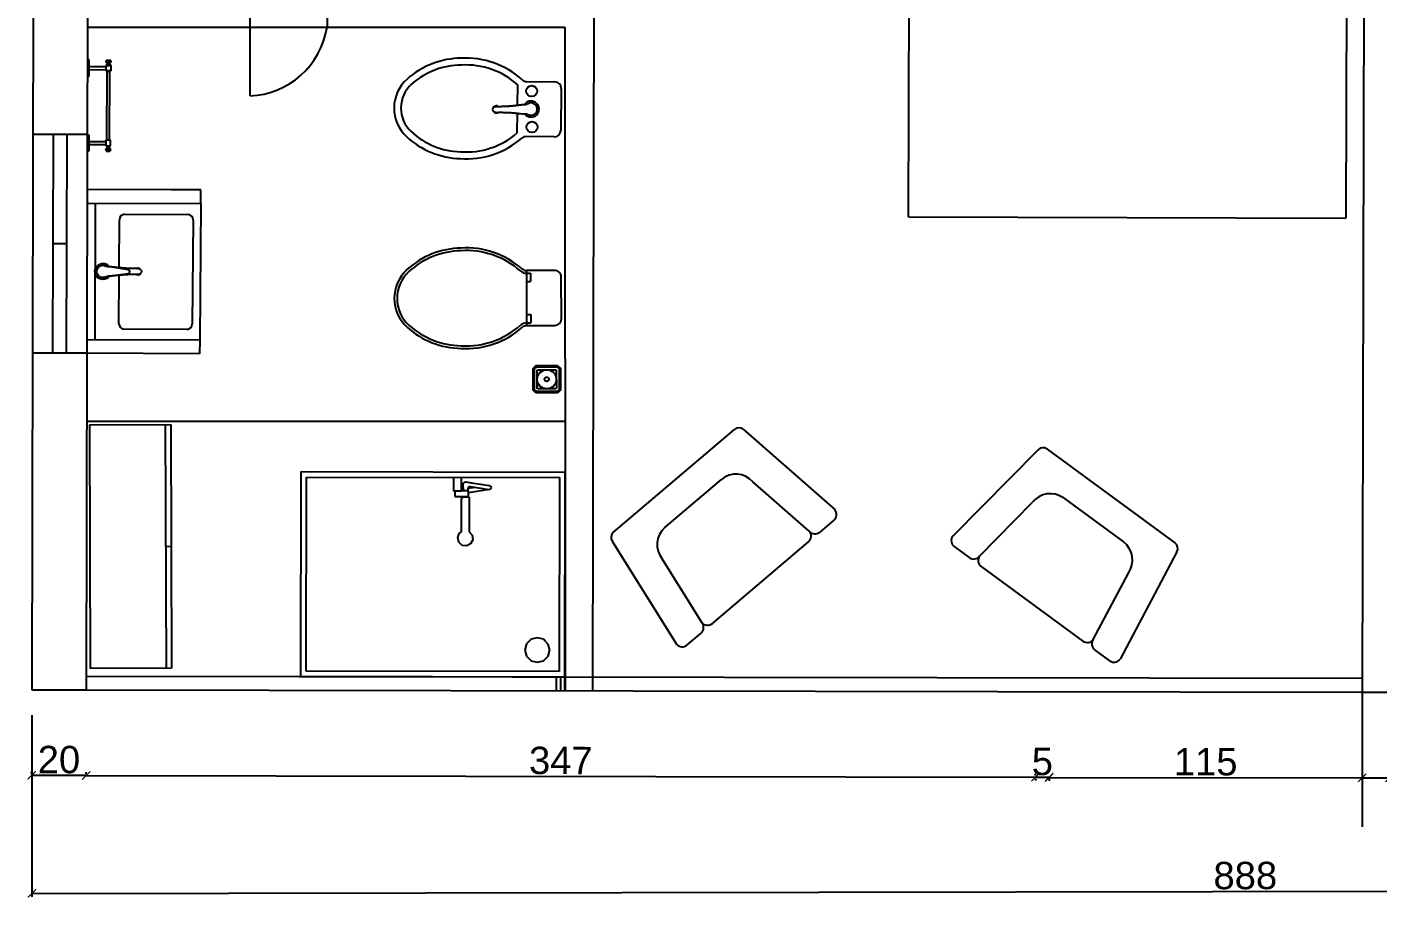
# Model space of a CAD drawing. Header units: millimetres. Extents: x 4804 to 8663, y 84 to 4858.
# Drawn here: x 6835.7 to 7330.1, y 3522 to 3840.5 of the extents above; entities that cross this region are included whole.
import ezdxf

# ---------------------------------------------------------------- set-up
doc = ezdxf.new("R2010")
doc.units = ezdxf.units.MM
for name, color, linetype in [('A-FURN', 9, 'Continuous'), ('A-GLAZ-FULL', 4, 'Continuous'), ('A-WALL-FULL-EXTR', 1, 'Continuous'), ('A-WALL-FULL-INTR', 2, 'Continuous'), ('QUOTE', 5, 'Continuous')]:
    doc.layers.add(name, color=color, linetype=linetype)
doc.styles.get("Standard").update_dxf_attribs({"font": 'Arial.ttf'})
doc.dimstyles.new('ISO-25', dxfattribs={"dimtxt": 2.5, "dimasz": 2.5, "dimexe": 1.25, "dimexo": 0.625, "dimtad": 1, "dimtxsty": 'Standard', "dimcen": 2.5, "dimadec": 0, "dimazin": 0, "dimtfac": 1, "dimtmove": 0, "dimatfit": 3, "dimfxl": 1, "dimarcsym": 0})

# ---------------------------------------------------------------- blocks, each defined once
blk = doc.blocks.new('_ArchTick')
at = {"color": 0, "linetype": 'ByBlock', "const_width": 0.15}
blk.add_lwpolyline([(-0.5, -0.5), (0.5, 0.5)], dxfattribs=at)
blk = doc.blocks.new('*D14')
at = {"layer": 'Defpoints', "color": 0, "transparency": 16777216}
for p in [(6837.43, 3589.52), (7725.39, 3591.02), (7725.5, 3525.21)]:
    blk.add_point(p, dxfattribs=at)
at = {"layer": 'QUOTE', "color": 0, "lineweight": -2, "transparency": 16777216}
for p, q in [((6837.43, 3588.89), (6837.54, 3522.46)), ((7725.39, 3590.4), (7725.5, 3523.96)), ((6837.54, 3523.71), (7725.5, 3525.21))]:
    blk.add_line(p, q, dxfattribs=at)
at = {"layer": 'QUOTE', "color": 0, "lineweight": -2, "transparency": 16777216, "xscale": 3, "yscale": 3, "zscale": 3}
for p, rotation in [((6837.54, 3523.71), 180.0972276845525), ((7725.5, 3525.21), 0.09722768455243386)]:
    blk.add_blockref('_ArchTick', p, dxfattribs=dict(at, rotation=rotation))
at = {"layer": 'QUOTE', "color": 0, "transparency": 16777216, "insert": (7281.51, 3530.19), "char_height": 10, "attachment_point": 5, "rotation": 0.0972}
blk.add_mtext('888', dxfattribs=at)
blk = doc.blocks.new('*D15')
at = {"layer": 'Defpoints', "color": 0, "transparency": 16777216}
for p in [(6857.38, 3566.85), (7204.74, 3566.2), (7204.74, 3566.2)]:
    blk.add_point(p, dxfattribs=at)
at = {"layer": 'QUOTE', "color": 0, "lineweight": -2, "transparency": 16777216}
for p, q in [((6857.38, 3566.85), (7204.74, 3566.2)), ((6857.39, 3567.47), (6857.39, 3568.1)), ((7204.74, 3566.83), (7204.74, 3567.45))]:
    blk.add_line(p, q, dxfattribs=at)
at = {"layer": 'QUOTE', "color": 0, "lineweight": -2, "transparency": 16777216, "xscale": 3, "yscale": 3, "zscale": 3}
for p, rotation in [((6857.38, 3566.85), 179.8935206664113), ((7204.74, 3566.2), 359.8935206664113)]:
    blk.add_blockref('_ArchTick', p, dxfattribs=dict(at, rotation=rotation))
at = {"layer": 'QUOTE', "color": 0, "transparency": 16777216, "insert": (7031.07, 3572.26), "char_height": 10, "attachment_point": 5, "rotation": 359.8935}
blk.add_mtext('347', dxfattribs=at)
blk = doc.blocks.new('*D24')
at = {"layer": 'Defpoints', "color": 0, "transparency": 16777216}
for p in [(6837.38, 3566.89), (6837.38, 3566.89), (6857.38, 3566.85)]:
    blk.add_point(p, dxfattribs=at)
at = {"layer": 'QUOTE', "color": 0, "lineweight": -2, "transparency": 16777216}
for p, q in [((6857.38, 3566.85), (6837.38, 3566.89)), ((6837.39, 3567.51), (6837.39, 3568.14)), ((6857.39, 3567.47), (6857.39, 3568.1))]:
    blk.add_line(p, q, dxfattribs=at)
at = {"layer": 'QUOTE', "color": 0, "lineweight": -2, "transparency": 16777216, "xscale": 3, "yscale": 3, "zscale": 3}
for p, rotation in [((6837.38, 3566.89), 179.8865817669141), ((6857.38, 3566.85), 359.886581766914)]:
    blk.add_blockref('_ArchTick', p, dxfattribs=dict(at, rotation=rotation))
at = {"layer": 'QUOTE', "color": 0, "transparency": 16777216, "insert": (6847.4, 3572.6), "char_height": 10, "attachment_point": 5, "rotation": 359.8866}
blk.add_mtext('20', dxfattribs=at)
blk = doc.blocks.new('*D25')
at = {"layer": 'Defpoints', "color": 0, "transparency": 16777216}
for p in [(7324.27, 3565.96), (7334.27, 3565.94), (7334.27, 3565.94)]:
    blk.add_point(p, dxfattribs=at)
at = {"layer": 'QUOTE', "color": 0, "lineweight": -2, "transparency": 16777216}
for p, q in [((7324.27, 3565.96), (7334.27, 3565.94)), ((7324.27, 3565.34), (7324.27, 3564.71)), ((7334.27, 3565.94), (7351.87, 3565.91)), ((7334.27, 3565.32), (7334.27, 3564.69))]:
    blk.add_line(p, q, dxfattribs=at)
at = {"layer": 'QUOTE', "color": 0, "lineweight": -2, "transparency": 16777216, "xscale": 3, "yscale": 3, "zscale": 3}
for p, rotation in [((7324.27, 3565.96), 179.8865817669656), ((7334.27, 3565.94), 359.8865817669657)]:
    blk.add_blockref('_ArchTick', p, dxfattribs=dict(at, rotation=rotation))
at = {"layer": 'QUOTE', "color": 0, "transparency": 16777216, "insert": (7344.58, 3571.65), "char_height": 10, "attachment_point": 5, "rotation": 359.8866}
blk.add_mtext('10', dxfattribs=at)
blk = doc.blocks.new('*D29')
at = {"layer": 'Defpoints', "color": 0, "transparency": 16777216}
for p in [(7204.74, 3566.2), (7209.74, 3566.19), (7209.74, 3566.19)]:
    blk.add_point(p, dxfattribs=at)
at = {"layer": 'QUOTE', "color": 0, "lineweight": -2, "transparency": 16777216}
for p, q in [((7204.74, 3565.58), (7204.73, 3564.95)), ((7209.74, 3565.57), (7209.73, 3564.94))]:
    blk.add_line(p, q, dxfattribs=at)
at = {"layer": 'QUOTE', "color": 0, "transparency": 16777216}
blk.add_line((7204.74, 3566.2), (7209.74, 3566.19), dxfattribs=at)
at = {"layer": 'QUOTE', "color": 0, "transparency": 16777216, "xscale": 3, "yscale": 3, "zscale": 3}
for p, rotation in [((7204.74, 3566.2), 179.8976223342894), ((7209.74, 3566.19), 359.8976223342894)]:
    blk.add_blockref('_ArchTick', p, dxfattribs=dict(at, rotation=rotation))
at = {"layer": 'QUOTE', "color": 0, "transparency": 16777216, "insert": (7207.25, 3571.9), "char_height": 10, "attachment_point": 5, "rotation": 359.8976}
blk.add_mtext('5', dxfattribs=at)
blk = doc.blocks.new('*D46')
at = {"layer": 'Defpoints', "color": 0, "transparency": 16777216}
for p in [(7209.74, 3566.19), (7324.27, 3566), (7324.27, 3565.96)]:
    blk.add_point(p, dxfattribs=at)
at = {"layer": 'QUOTE', "color": 0, "lineweight": -2, "transparency": 16777216}
for p, q in [((7209.74, 3565.57), (7209.73, 3564.9)), ((7209.74, 3566.15), (7324.27, 3565.96)), ((7324.27, 3565.38), (7324.27, 3564.71))]:
    blk.add_line(p, q, dxfattribs=at)
at = {"layer": 'QUOTE', "color": 0, "lineweight": -2, "transparency": 16777216, "xscale": 3, "yscale": 3, "zscale": 3}
for p, rotation in [((7209.74, 3566.15), 179.9062346471428), ((7324.27, 3565.96), 359.9062346471428)]:
    blk.add_blockref('_ArchTick', p, dxfattribs=dict(at, rotation=rotation))
at = {"layer": 'QUOTE', "color": 0, "transparency": 16777216, "insert": (7267.01, 3571.79), "char_height": 10, "attachment_point": 5, "rotation": 359.9062}
blk.add_mtext('115', dxfattribs=at)

msp = doc.modelspace()

# ---------------------------------------------------------------- linework, layer by layer
for p, q in [((7032.621, 3696.292), (6857.641, 3696.292)), ((7050.321, 3655.795), (7094.561, 3693.397)), ((7097.866, 3693.371), (7131.278, 3664.047)), ((7205.664, 3685.96), (7174.437, 3654.32)), ((7208.959, 3686.223), (7255.778, 3651.885)), ((7069.131, 3657.534), (7089.813, 3675.113)), ((7121.972, 3656.136), (7101.343, 3674.241)), ((7215.004, 3668.326), (7236.891, 3652.273)), ((7184.286, 3647.096), (7203.566, 3666.631)), ((7130.968, 3660.221), (7125.798, 3655.826)), ((6886.487, 3650.635), (6888.419, 3650.642)), ((7049.814, 3652.529), (7073.369, 3614.827)), ((7086.502, 3622.427), (7121.661, 3652.31)), ((7175.02, 3650.526), (7180.492, 3646.513)), ((7256.517, 3648.664), (7235.721, 3609.372)), ((7082.676, 3622.738), (7068.133, 3646.014)), ((7184.87, 3643.302), (7222.078, 3616.013)), ((7225.872, 3616.596), (7238.711, 3640.854)), ((7077.195, 3614.517), (7082.366, 3618.912)), ((7231.927, 3608.789), (7226.455, 3612.802)), ((6888.532, 3606.133), (6858.865, 3606.021))]:
    msp.add_line(p, q)
for centre, radius, start, end in [((7096.198, 3691.47), 2.529, 48.72836, 130.36247), ((7207.464, 3684.184), 2.529, 53.74278, 135.37689), ((7095.131, 3668.769), 8.278, 41.37873, 129.97446), ((7210.153, 3661.617), 8.278, 54.13052, 142.72716), ((7129.21, 3662.289), 2.714, 310.36247, 40.36247), ((7051.958, 3653.869), 2.529, 130.36247, 211.99658), ((7074.535, 3651.263), 8.278, 130.75022, 219.34685), ((7119.903, 3654.379), 2.714, 310.36247, 40.36247), ((7124.04, 3657.894), 2.714, 220.36247, 310.36247), ((7176.626, 3652.714), 2.714, 143.74278, 233.74278), ((7231.95, 3645.631), 8.278, 324.75904, 53.35476), ((7254.282, 3649.846), 2.529, 332.10866, 53.74278), ((7182.098, 3648.701), 2.714, 233.74278, 323.74278), ((7186.475, 3645.491), 2.714, 143.74278, 233.74278), ((7080.608, 3620.98), 2.714, 310.36247, 40.36247), ((7084.744, 3624.495), 2.714, 220.36247, 310.36247), ((7075.437, 3616.585), 2.714, 220.36247, 310.36247), ((7223.683, 3618.201), 2.714, 233.74278, 323.74278), ((7228.061, 3614.991), 2.714, 143.74278, 233.74278), ((7233.532, 3610.978), 2.714, 233.74278, 323.74278)]:
    msp.add_arc(centre, radius, start, end)
at = {"layer": 'A-FURN'}
for p, q in [((7158.264, 3771.166), (7159.04, 3980.165)), ((7319.039, 3979.637), (7318.264, 3770.638)), ((6858.436, 3828.506), (6857.929, 3828.508)), ((6858.403, 3822.592), (6858.436, 3828.506)), ((6864.674, 3824.5), (6864.685, 3826.528)), ((6864.685, 3826.528), (6864.935, 3826.527)), ((6864.935, 3826.527), (6864.937, 3826.949)), ((6864.935, 3826.527), (6866.118, 3826.52)), ((6864.937, 3826.949), (6866.12, 3826.943)), ((6864.94, 3827.456), (6864.941, 3827.625)), ((6864.94, 3827.456), (6866.123, 3827.45)), ((6864.941, 3827.625), (6866.124, 3827.618)), ((6864.944, 3828.301), (6864.945, 3828.47)), ((6864.944, 3828.301), (6866.127, 3828.294)), ((6864.945, 3828.47), (6866.128, 3828.463)), ((6866.12, 3826.943), (6866.118, 3826.52)), ((6866.118, 3826.52), (6866.367, 3826.519)), ((6866.124, 3827.618), (6866.123, 3827.45)), ((6866.128, 3828.463), (6866.127, 3828.294)), ((6866.367, 3826.519), (6866.356, 3824.491)), ((6857.918, 3822.597), (6858.403, 3822.592)), ((6858.416, 3824.957), (6864.677, 3824.923)), ((6858.423, 3826.14), (6864.683, 3826.106)), ((6864.924, 3824.499), (6864.674, 3824.5)), ((6864.923, 3824.33), (6864.924, 3824.499)), ((6865.007, 3824.33), (6864.923, 3824.33)), ((6866.106, 3824.492), (6864.924, 3824.499)), ((6865.007, 3824.33), (6866.021, 3824.324)), ((6866.105, 3824.324), (6866.021, 3824.324)), ((6866.106, 3824.492), (6866.105, 3824.324)), ((6866.356, 3824.491), (6866.106, 3824.492)), ((7018.54, 3820.612), (7028.875, 3820.506)), ((7031.219, 3818.114), (7031.061, 3802.72)), ((6857.875, 3801.109), (6858.33, 3801.109)), ((6858.33, 3801.109), (6858.322, 3795.194)), ((6858.325, 3797.56), (6864.586, 3797.552)), ((6858.327, 3798.743), (6864.587, 3798.735)), ((6864.588, 3799.157), (6864.585, 3797.129)), ((6864.585, 3797.129), (6864.834, 3797.129)), ((6864.837, 3799.157), (6864.588, 3799.157)), ((6864.834, 3797.129), (6866.017, 3797.127)), ((6864.834, 3797.129), (6864.834, 3796.707)), ((6864.834, 3796.707), (6866.017, 3796.705)), ((6864.922, 3799.326), (6864.837, 3799.326)), ((6864.837, 3799.326), (6864.837, 3799.157)), ((6866.02, 3799.155), (6864.837, 3799.157)), ((6864.922, 3799.326), (6865.936, 3799.324)), ((6866.02, 3799.324), (6865.936, 3799.324)), ((6866.017, 3796.705), (6866.017, 3797.127)), ((6866.017, 3797.127), (6866.266, 3797.127)), ((6866.02, 3799.155), (6866.02, 3799.324)), ((6866.269, 3799.155), (6866.02, 3799.155)), ((6866.266, 3797.127), (6866.269, 3799.155)), ((7028.668, 3800.376), (7018.333, 3800.482)), ((6858.322, 3795.194), (6857.864, 3795.195)), ((6864.832, 3795.355), (6866.015, 3795.353)), ((6864.832, 3795.355), (6864.832, 3795.186)), ((6864.832, 3795.186), (6866.014, 3795.184)), ((6864.833, 3796.2), (6866.016, 3796.198)), ((6864.833, 3796.2), (6864.833, 3796.031)), ((6864.833, 3796.031), (6866.016, 3796.029)), ((6866.014, 3795.184), (6866.015, 3795.353)), ((6866.016, 3796.029), (6866.016, 3796.198)), ((6857.826, 3776.18), (6899.362, 3776.024)), ((6860.681, 3776.18), (6860.493, 3726.171)), ((6871.523, 3772.054), (6894.523, 3771.967)), ((6899.362, 3776.024), (6898.939, 3726.027)), ((6869.472, 3752.512), (6869.516, 3770.061)), ((6896.516, 3769.96), (6896.171, 3731.974)), ((7158.264, 3771.166), (7318.264, 3770.638)), ((6869.373, 3732.062), (6869.462, 3749.756)), ((7028.82, 3751.528), (7018.485, 3751.497)), ((7018.485, 3751.497), (7018.545, 3731.365)), ((7018.488, 3750.497), (7019.988, 3750.501)), ((7018.488, 3750.497), (7018.497, 3747.497)), ((7018.497, 3747.497), (7019.997, 3747.501)), ((7019.988, 3750.501), (7019.997, 3747.501)), ((7031.198, 3748.574), (7031.196, 3749.166)), ((7031.24, 3734.364), (7031.198, 3748.574)), ((7018.533, 3735.365), (7020.033, 3735.37)), ((7018.542, 3732.365), (7020.042, 3732.37)), ((7020.033, 3735.37), (7020.042, 3732.37)), ((7031.242, 3733.772), (7031.24, 3734.364)), ((6894.154, 3729.991), (6871.366, 3730.054)), ((7018.545, 3731.365), (7028.881, 3731.396)), ((6898.939, 3726.027), (6857.727, 3726.204)), ((7020.886, 3715.714), (7021.883, 3716.717)), ((7020.91, 3707.714), (7020.886, 3715.714)), ((7021.386, 3715.508), (7022.091, 3716.218)), ((7021.409, 3707.923), (7021.386, 3715.508)), ((7021.883, 3716.717), (7029.883, 3716.741)), ((7022.091, 3716.218), (7029.677, 3716.24)), ((7022.387, 3715.097), (7022.508, 3715.219)), ((7022.408, 3708.34), (7022.387, 3715.097)), ((7022.508, 3715.219), (7029.266, 3715.239)), ((7029.266, 3715.239), (7029.387, 3715.118)), ((7029.387, 3715.118), (7029.408, 3708.361)), ((7029.677, 3716.24), (7030.386, 3715.535)), ((7029.883, 3716.741), (7030.886, 3715.744)), ((7030.386, 3715.535), (7030.409, 3707.95)), ((7030.886, 3715.744), (7030.91, 3707.744)), ((7021.913, 3706.717), (7020.91, 3707.714)), ((7022.118, 3707.218), (7021.409, 3707.923)), ((7022.53, 3708.219), (7022.408, 3708.34)), ((7029.287, 3708.239), (7022.53, 3708.219)), ((7027.66, 3708.372), (7027.534, 3708.256)), ((7030.409, 3707.95), (7029.704, 3707.24)), ((7030.91, 3707.744), (7029.913, 3706.741)), ((7029.913, 3706.741), (7021.913, 3706.717)), ((7029.704, 3707.24), (7022.118, 3707.218)), ((6935.897, 3602.959), (6936.045, 3677.959)), ((6936.045, 3677.959), (7032.543, 3677.81)), ((6937.901, 3604.955), (6938.041, 3675.955)), ((6938.041, 3675.955), (7030.539, 3675.814)), ((6991.742, 3675.891), (6991.732, 3670.891)), ((6994.732, 3670.885), (6994.742, 3675.885)), ((6995.268, 3671.996), (6995.271, 3673.322)), ((6995.271, 3673.322), (6995.393, 3673.785)), ((6995.393, 3673.785), (6995.75, 3674.099)), ((6995.75, 3674.099), (6996.143, 3674.177)), ((6996.143, 3674.177), (6996.991, 3674.061)), ((6996.991, 3674.061), (6998.361, 3673.857)), ((6998.361, 3673.857), (7001.637, 3673.371)), ((7001.637, 3673.371), (7004.915, 3672.885)), ((7030.539, 3675.814), (7030.399, 3604.814)), ((7032.543, 3677.81), (7032.395, 3602.81)), ((6991.732, 3670.891), (6994.732, 3670.885)), ((6992.232, 3670.89), (6992.228, 3668.89)), ((6992.228, 3668.89), (6994.228, 3668.886)), ((6994.228, 3668.886), (6997.228, 3668.88)), ((6994.726, 3668.668), (6994.726, 3667.864)), ((6997.527, 3668.662), (6994.726, 3668.668)), ((6997.232, 3670.88), (6994.732, 3670.885)), ((6994.821, 3671.646), (6994.733, 3671.712)), ((6995.032, 3671.604), (6994.821, 3671.646)), ((6995.267, 3671.645), (6995.032, 3671.604)), ((6995.254, 3668.667), (6995.261, 3668.673)), ((6995.262, 3668.884), (6995.261, 3668.667)), ((6995.268, 3671.996), (6995.266, 3670.884)), ((6996.962, 3668.881), (6996.961, 3668.663)), ((6996.967, 3671.629), (6996.966, 3670.881)), ((6997.089, 3672.093), (6996.967, 3671.629)), ((6999.728, 3672.204), (6997.022, 3671.838)), ((6997.447, 3672.406), (6997.089, 3672.093)), ((6997.228, 3668.88), (6997.232, 3670.88)), ((7004.962, 3671.412), (6997.23, 3670.193)), ((6997.84, 3672.484), (6997.447, 3672.406)), ((6997.527, 3668.662), (6997.502, 3655.88)), ((6997.84, 3672.484), (7004.85, 3671.444)), ((7004.915, 3672.885), (7005.234, 3672.765)), ((7005.299, 3671.612), (7004.962, 3671.413)), ((7004.962, 3671.413), (7004.962, 3671.412)), ((7005.234, 3672.765), (7005.465, 3672.493)), ((7005.491, 3671.875), (7005.299, 3671.612)), ((7005.465, 3672.493), (7005.534, 3672.174)), ((7005.534, 3672.174), (7005.491, 3671.875)), ((6994.702, 3655.885), (6994.726, 3667.864)), ((6993.314, 3653.84), (6993.889, 3655.27)), ((6993.681, 3652.138), (6993.314, 3653.84)), ((6993.889, 3655.27), (6994.702, 3655.885)), ((6997.502, 3655.88), (6998.549, 3654.705)), ((6998.549, 3654.705), (6998.815, 3653.037)), ((6994.958, 3650.974), (6993.681, 3652.138)), ((6996.673, 3650.819), (6994.958, 3650.974)), ((6998.038, 3651.524), (6996.673, 3650.819)), ((6998.815, 3653.037), (6998.038, 3651.524)), ((7018.527, 3614.984), (7017.933, 3612.706)), ((7020.221, 3616.67), (7018.527, 3614.984)), ((7022.503, 3617.216), (7020.221, 3616.67)), ((7024.664, 3616.661), (7022.503, 3617.216)), ((7025.493, 3615.867), (7024.664, 3616.661)), ((7025.493, 3615.867), (7026.446, 3614.793)), ((7026.976, 3612.728), (7026.446, 3614.793)), ((7017.933, 3612.706), (7018.518, 3610.426)), ((7018.518, 3610.426), (7020.206, 3608.733)), ((7020.206, 3608.733), (7022.406, 3608.218)), ((7022.406, 3608.218), (7024.688, 3608.725)), ((7024.688, 3608.725), (7026.421, 3610.411)), ((7026.421, 3610.411), (7026.976, 3612.728)), ((7030.399, 3604.814), (6937.901, 3604.955)), ((7032.395, 3602.81), (6935.897, 3603.041))]:
    msp.add_line(p, q, dxfattribs=at)
at = {"layer": 'A-FURN', "ltscale": 0.1}
for p, q in [((6917.334, 3815.358), (6917.45, 3865.124)), ((6864.922, 3799.326), (6865.059, 3824.329)), ((6865.936, 3799.324), (6865.969, 3824.324)), ((7015.23, 3811.98), (7015.306, 3819.363)), ((7019.098, 3812.503), (7018.337, 3812.253)), ((7015.126, 3801.797), (7015.2, 3809.02)), ((6888.396, 3781.065), (6857.836, 3781.175)), ((6899.379, 3780.972), (6888.396, 3781.065)), ((6899.362, 3775.972), (6899.379, 3780.972)), ((6864.548, 3749.179), (6865.312, 3749.42)), ((6898.909, 3726.079), (6898.835, 3721.079)), ((6898.835, 3721.079), (6857.717, 3721.246)), ((6858.64, 3695.039), (6888.306, 3695.151)), ((6858.64, 3695.039), (6858.865, 3606.021)), ((6886.306, 3695.143), (6886.668, 3606.126)), ((6888.306, 3695.151), (6888.532, 3606.133))]:
    msp.add_line(p, q, dxfattribs=at)
at = {"layer": 'A-FURN', "ltscale": 4}
for p, q in [((7006.799, 3811.374), (7006.83, 3811.381)), ((7006.83, 3811.381), (7006.861, 3811.389)), ((7006.861, 3811.389), (7006.892, 3811.396)), ((7006.892, 3811.396), (7006.923, 3811.404)), ((7006.923, 3811.404), (7006.955, 3811.412)), ((7006.955, 3811.412), (7006.986, 3811.42)), ((7006.986, 3811.42), (7007.017, 3811.428)), ((7007.017, 3811.428), (7007.049, 3811.437)), ((7007.049, 3811.437), (7007.08, 3811.445)), ((7007.08, 3811.445), (7007.112, 3811.453)), ((7007.112, 3811.453), (7007.143, 3811.46)), ((7007.143, 3811.46), (7007.175, 3811.468)), ((7007.175, 3811.468), (7007.206, 3811.475)), ((7007.206, 3811.475), (7007.238, 3811.482)), ((7007.238, 3811.482), (7007.269, 3811.489)), ((7007.269, 3811.489), (7007.301, 3811.495)), ((7007.301, 3811.495), (7007.333, 3811.501)), ((7007.333, 3811.501), (7007.364, 3811.506)), ((7007.364, 3811.506), (7007.396, 3811.511)), ((7007.396, 3811.511), (7007.427, 3811.515)), ((7007.427, 3811.515), (7007.48, 3811.52)), ((7007.48, 3811.52), (7007.533, 3811.525)), ((7007.533, 3811.525), (7007.587, 3811.528)), ((7007.587, 3811.528), (7007.641, 3811.531)), ((7007.641, 3811.531), (7007.696, 3811.533)), ((7007.696, 3811.533), (7007.751, 3811.534)), ((7007.751, 3811.534), (7007.806, 3811.534)), ((7007.806, 3811.534), (7007.861, 3811.535)), ((7007.861, 3811.535), (7007.917, 3811.534)), ((7007.917, 3811.534), (7007.973, 3811.534)), ((7007.973, 3811.534), (7008.028, 3811.533)), ((7008.028, 3811.533), (7008.084, 3811.532)), ((7008.084, 3811.532), (7008.14, 3811.53)), ((7008.14, 3811.53), (7008.195, 3811.529)), ((7008.195, 3811.529), (7008.25, 3811.528)), ((7008.25, 3811.528), (7008.305, 3811.527)), ((7008.305, 3811.527), (7008.36, 3811.526)), ((7008.36, 3811.526), (7008.414, 3811.526)), ((7008.414, 3811.526), (7008.467, 3811.526)), ((7008.467, 3811.526), (7008.52, 3811.526)), ((7008.52, 3811.526), (7008.611, 3811.528)), ((7008.611, 3811.528), (7008.702, 3811.529)), ((7008.702, 3811.529), (7008.792, 3811.531)), ((7008.792, 3811.531), (7008.883, 3811.532)), ((7008.883, 3811.532), (7008.973, 3811.534)), ((7008.973, 3811.534), (7009.064, 3811.536)), ((7009.064, 3811.536), (7009.155, 3811.538)), ((7009.155, 3811.538), (7009.245, 3811.54)), ((7009.245, 3811.54), (7009.336, 3811.543)), ((7009.336, 3811.543), (7009.426, 3811.545)), ((7009.426, 3811.545), (7009.517, 3811.547)), ((7009.517, 3811.547), (7009.608, 3811.55)), ((7009.608, 3811.55), (7009.698, 3811.553)), ((7009.698, 3811.553), (7009.789, 3811.555)), ((7009.789, 3811.555), (7009.879, 3811.558)), ((7009.879, 3811.558), (7009.97, 3811.56)), ((7009.97, 3811.56), (7010.06, 3811.563)), ((7010.06, 3811.563), (7010.151, 3811.566)), ((7010.151, 3811.566), (7010.242, 3811.569)), ((7010.242, 3811.569), (7010.332, 3811.572)), ((7010.332, 3811.572), (7010.609, 3811.581)), ((7010.609, 3811.581), (7010.885, 3811.594)), ((7010.885, 3811.594), (7011.162, 3811.608)), ((7011.162, 3811.608), (7011.438, 3811.624)), ((7011.438, 3811.624), (7011.714, 3811.643)), ((7011.714, 3811.643), (7011.989, 3811.663)), ((7011.989, 3811.663), (7012.265, 3811.685)), ((7012.265, 3811.685), (7012.54, 3811.708)), ((7012.54, 3811.708), (7012.816, 3811.732)), ((7012.816, 3811.732), (7013.091, 3811.758)), ((7013.091, 3811.758), (7013.366, 3811.784)), ((7013.366, 3811.784), (7013.641, 3811.812)), ((7013.641, 3811.812), (7013.916, 3811.84)), ((7013.916, 3811.84), (7014.191, 3811.869)), ((7014.191, 3811.869), (7014.466, 3811.898)), ((7014.466, 3811.898), (7014.742, 3811.928)), ((7014.742, 3811.928), (7015.017, 3811.957)), ((7015.017, 3811.957), (7015.292, 3811.987)), ((7015.292, 3811.987), (7015.567, 3812.016)), ((7015.567, 3812.016), (7015.842, 3812.045)), ((7015.842, 3812.045), (7015.909, 3812.052)), ((7015.909, 3812.052), (7015.976, 3812.06)), ((7015.976, 3812.06), (7016.043, 3812.068)), ((7016.043, 3812.068), (7016.11, 3812.077)), ((7016.11, 3812.077), (7016.177, 3812.085)), ((7016.177, 3812.085), (7016.244, 3812.094)), ((7016.244, 3812.094), (7016.31, 3812.103)), ((7016.31, 3812.103), (7016.377, 3812.112)), ((7016.377, 3812.112), (7016.444, 3812.121)), ((7016.444, 3812.121), (7016.511, 3812.13)), ((7016.511, 3812.13), (7016.578, 3812.139)), ((7016.578, 3812.139), (7016.645, 3812.148)), ((7016.645, 3812.148), (7016.712, 3812.156)), ((7016.712, 3812.156), (7016.779, 3812.164)), ((7016.779, 3812.164), (7016.846, 3812.172)), ((7016.846, 3812.172), (7016.913, 3812.179)), ((7016.913, 3812.179), (7016.98, 3812.186)), ((7016.98, 3812.186), (7017.047, 3812.192)), ((7017.047, 3812.192), (7017.114, 3812.197)), ((7017.114, 3812.197), (7017.181, 3812.202)), ((7017.181, 3812.202), (7017.249, 3812.205)), ((7017.249, 3812.205), (7017.317, 3812.208)), ((7017.317, 3812.208), (7017.386, 3812.21)), ((7017.386, 3812.21), (7017.454, 3812.211)), ((7017.454, 3812.211), (7017.522, 3812.212)), ((7017.522, 3812.212), (7017.59, 3812.212)), ((7017.59, 3812.212), (7017.658, 3812.213)), ((7017.658, 3812.213), (7017.726, 3812.213)), ((7017.726, 3812.213), (7017.794, 3812.214)), ((7017.794, 3812.214), (7017.862, 3812.215)), ((7017.862, 3812.215), (7017.93, 3812.217)), ((7017.93, 3812.217), (7017.998, 3812.22)), ((7017.998, 3812.22), (7018.066, 3812.224)), ((7018.066, 3812.224), (7018.134, 3812.229)), ((7018.134, 3812.229), (7018.202, 3812.235)), ((7018.202, 3812.235), (7018.269, 3812.244)), ((7018.269, 3812.244), (7018.337, 3812.253)), ((7006.814, 3809.49), (7006.845, 3809.483)), ((7006.845, 3809.483), (7006.876, 3809.476)), ((7006.876, 3809.476), (7006.907, 3809.468)), ((7006.907, 3809.468), (7006.938, 3809.46)), ((7006.938, 3809.46), (7006.97, 3809.452)), ((7006.97, 3809.452), (7007.001, 3809.444)), ((7007.001, 3809.444), (7007.033, 3809.436)), ((7007.033, 3809.436), (7007.064, 3809.428)), ((7007.064, 3809.428), (7007.096, 3809.42)), ((7007.096, 3809.42), (7007.128, 3809.412)), ((7007.128, 3809.412), (7007.159, 3809.404)), ((7007.159, 3809.404), (7007.191, 3809.396)), ((7007.191, 3809.396), (7007.223, 3809.389)), ((7007.223, 3809.389), (7007.254, 3809.382)), ((7007.254, 3809.382), (7007.286, 3809.376)), ((7007.286, 3809.376), (7007.318, 3809.369)), ((7007.318, 3809.369), (7007.35, 3809.364)), ((7007.35, 3809.364), (7007.381, 3809.359)), ((7007.381, 3809.359), (7007.413, 3809.355)), ((7007.413, 3809.355), (7007.444, 3809.351)), ((7007.444, 3809.351), (7007.497, 3809.346)), ((7007.497, 3809.346), (7007.55, 3809.342)), ((7007.55, 3809.342), (7007.604, 3809.339)), ((7007.604, 3809.339), (7007.658, 3809.337)), ((7007.658, 3809.337), (7007.712, 3809.336)), ((7007.712, 3809.336), (7007.767, 3809.336)), ((7007.767, 3809.336), (7007.823, 3809.336)), ((7007.823, 3809.336), (7007.878, 3809.337)), ((7007.878, 3809.337), (7007.934, 3809.338)), ((7007.934, 3809.338), (7007.99, 3809.34)), ((7007.99, 3809.34), (7008.046, 3809.342)), ((7008.046, 3809.342), (7008.102, 3809.344)), ((7008.102, 3809.344), (7008.157, 3809.346)), ((7008.157, 3809.346), (7008.213, 3809.348)), ((7008.213, 3809.348), (7008.268, 3809.35)), ((7008.268, 3809.35), (7008.323, 3809.352)), ((7008.323, 3809.352), (7008.377, 3809.354)), ((7008.377, 3809.354), (7008.431, 3809.355)), ((7008.431, 3809.355), (7008.485, 3809.356)), ((7008.485, 3809.356), (7008.537, 3809.356)), ((7008.537, 3809.356), (7008.637, 3809.357)), ((7008.637, 3809.357), (7008.737, 3809.357)), ((7008.737, 3809.357), (7008.837, 3809.357)), ((7008.837, 3809.357), (7008.937, 3809.356)), ((7008.937, 3809.356), (7009.037, 3809.356)), ((7009.037, 3809.356), (7009.137, 3809.356)), ((7009.137, 3809.356), (7009.236, 3809.355)), ((7009.236, 3809.355), (7009.336, 3809.354)), ((7009.336, 3809.354), (7009.436, 3809.354)), ((7009.436, 3809.354), (7009.536, 3809.353)), ((7009.536, 3809.353), (7009.636, 3809.352)), ((7009.636, 3809.352), (7009.736, 3809.351)), ((7009.736, 3809.351), (7009.836, 3809.349)), ((7009.836, 3809.349), (7009.936, 3809.348)), ((7009.936, 3809.348), (7010.035, 3809.346)), ((7010.035, 3809.346), (7010.135, 3809.345)), ((7010.135, 3809.345), (7010.235, 3809.343)), ((7010.235, 3809.343), (7010.335, 3809.341)), ((7010.335, 3809.341), (7010.435, 3809.339)), ((7010.435, 3809.339), (7010.535, 3809.337)), ((7010.535, 3809.337), (7010.818, 3809.33)), ((7010.818, 3809.33), (7011.101, 3809.32)), ((7011.101, 3809.32), (7011.385, 3809.309)), ((7011.385, 3809.309), (7011.668, 3809.296)), ((7011.668, 3809.296), (7011.951, 3809.281)), ((7011.951, 3809.281), (7012.234, 3809.265)), ((7012.234, 3809.265), (7012.517, 3809.247)), ((7012.517, 3809.247), (7012.8, 3809.228)), ((7012.8, 3809.228), (7013.083, 3809.207)), ((7013.083, 3809.207), (7013.366, 3809.185)), ((7013.366, 3809.185), (7013.649, 3809.162)), ((7013.649, 3809.162), (7013.931, 3809.138)), ((7013.931, 3809.138), (7014.214, 3809.113)), ((7014.214, 3809.113), (7014.496, 3809.087)), ((7014.496, 3809.087), (7014.779, 3809.061)), ((7014.779, 3809.061), (7015.061, 3809.033)), ((7015.061, 3809.033), (7015.343, 3809.006)), ((7015.343, 3809.006), (7015.625, 3808.977)), ((7015.625, 3808.977), (7015.907, 3808.949)), ((7015.907, 3808.949), (7016.189, 3808.92)), ((7016.189, 3808.92), (7017.024, 3808.834)), ((7017.024, 3808.834), (7017.208, 3808.815)), ((7017.208, 3808.815), (7017.275, 3808.812)), ((7017.275, 3808.812), (7017.343, 3808.811)), ((7017.343, 3808.811), (7017.411, 3808.81)), ((7017.411, 3808.81), (7017.479, 3808.81)), ((7017.479, 3808.81), (7017.548, 3808.811)), ((7017.548, 3808.811), (7017.616, 3808.811)), ((7017.616, 3808.811), (7017.684, 3808.812)), ((7017.684, 3808.812), (7017.752, 3808.813)), ((7017.752, 3808.813), (7017.821, 3808.814)), ((7017.821, 3808.814), (7017.889, 3808.814)), ((7017.889, 3808.814), (7017.957, 3808.814)), ((7017.957, 3808.814), (7018.025, 3808.812)), ((7018.025, 3808.812), (7018.094, 3808.81)), ((7018.094, 3808.81), (7018.162, 3808.806)), ((7018.162, 3808.806), (7018.23, 3808.802)), ((7018.23, 3808.802), (7018.297, 3808.795)), ((7018.297, 3808.795), (7018.365, 3808.787)), ((7018.365, 3808.787), (7018.432, 3808.776)), ((7018.432, 3808.776), (7018.5, 3808.764)), ((7018.5, 3808.764), (7018.567, 3808.749)), ((7018.567, 3808.749), (7018.595, 3808.742)), ((7018.595, 3808.742), (7018.623, 3808.734)), ((7018.623, 3808.734), (7018.651, 3808.726)), ((7018.651, 3808.726), (7018.679, 3808.717)), ((7018.679, 3808.717), (7018.707, 3808.707)), ((7018.707, 3808.707), (7018.735, 3808.698)), ((7018.735, 3808.698), (7018.763, 3808.687)), ((7018.763, 3808.687), (7018.79, 3808.677)), ((7018.79, 3808.677), (7018.818, 3808.666)), ((7018.818, 3808.666), (7018.846, 3808.655)), ((7018.846, 3808.655), (7018.874, 3808.643)), ((7018.874, 3808.643), (7018.901, 3808.632)), ((7018.901, 3808.632), (7018.929, 3808.621)), ((7018.929, 3808.621), (7018.956, 3808.609)), ((7018.956, 3808.609), (7018.984, 3808.598)), ((7018.984, 3808.598), (7019.011, 3808.587)), ((7019.011, 3808.587), (7019.038, 3808.576)), ((7019.038, 3808.576), (7019.066, 3808.565)), ((7019.066, 3808.565), (7019.093, 3808.554)), ((7019.093, 3808.554), (7019.12, 3808.544))]:
    msp.add_line(p, q, dxfattribs=at)
for points in [[(6865.928, 3749.46, -0.2437367), (6863.519, 3748.223, -1), (6863.542, 3754.108, -0.244286), (6865.944, 3752.848)], [(6864.548, 3749.179, -0.1216881), (6863.504, 3748.925, -1), (6863.521, 3753.406, -0.123107), (6864.574, 3753.138)], [(6876.86, 3750.164), (6876.829, 3750.157), (6876.797, 3750.15), (6876.766, 3750.143), (6876.735, 3750.135), (6876.703, 3750.128), (6876.672, 3750.12), (6876.641, 3750.112), (6876.609, 3750.104), (6876.577, 3750.097), (6876.546, 3750.089), (6876.514, 3750.082), (6876.483, 3750.074), (6876.451, 3750.067), (6876.419, 3750.061), (6876.388, 3750.054), (6876.356, 3750.049), (6876.324, 3750.043), (6876.293, 3750.039), (6876.261, 3750.034), (6876.229, 3750.031), (6876.177, 3750.026), (6876.124, 3750.022), (6876.07, 3750.019), (6876.016, 3750.017), (6875.961, 3750.016), (6875.906, 3750.015), (6875.851, 3750.015), (6875.795, 3750.016), (6875.74, 3750.017), (6875.684, 3750.018), (6875.628, 3750.02), (6875.573, 3750.021), (6875.517, 3750.023), (6875.462, 3750.025), (6875.406, 3750.027), (6875.352, 3750.029), (6875.297, 3750.03), (6875.243, 3750.031), (6875.189, 3750.032), (6875.136, 3750.032), (6875.046, 3750.032), (6874.955, 3750.031), (6874.865, 3750.031), (6874.774, 3750.03), (6874.683, 3750.029), (6874.593, 3750.028), (6874.502, 3750.027), (6874.412, 3750.026), (6874.321, 3750.025), (6874.23, 3750.024), (6874.14, 3750.022), (6874.049, 3750.021), (6873.958, 3750.02), (6873.868, 3750.018), (6873.777, 3750.016), (6873.687, 3750.015), (6873.596, 3750.013), (6873.505, 3750.011), (6873.415, 3750.01), (6873.324, 3750.008), (6873.047, 3750.001), (6872.771, 3749.992), (6872.494, 3749.981), (6872.218, 3749.968), (6871.942, 3749.953), (6871.666, 3749.936), (6871.39, 3749.918), (6871.115, 3749.898), (6870.839, 3749.876), (6870.563, 3749.854), (6870.288, 3749.831), (6870.012, 3749.806), (6869.737, 3749.781), (6869.462, 3749.756), (6869.186, 3749.73), (6868.911, 3749.704), (6868.636, 3749.677), (6868.36, 3749.651), (6868.085, 3749.625), (6867.809, 3749.599), (6867.742, 3749.593), (6867.675, 3749.586), (6867.608, 3749.578), (6867.541, 3749.571), (6867.474, 3749.563), (6867.407, 3749.555), (6867.34, 3749.546), (6867.273, 3749.538), (6867.206, 3749.53), (6867.139, 3749.522), (6867.072, 3749.514), (6867.005, 3749.506), (6866.938, 3749.498), (6866.871, 3749.491), (6866.804, 3749.484), (6866.737, 3749.478), (6866.67, 3749.472), (6866.603, 3749.467), (6866.536, 3749.462), (6866.469, 3749.458), (6866.4, 3749.455), (6866.332, 3749.453), (6866.264, 3749.452), (6866.196, 3749.452), (6866.127, 3749.452), (6866.059, 3749.452), (6865.991, 3749.453), (6865.923, 3749.453), (6865.855, 3749.453), (6865.787, 3749.453), (6865.719, 3749.451), (6865.651, 3749.449), (6865.583, 3749.446), (6865.515, 3749.442), (6865.447, 3749.436), (6865.38, 3749.429), (6865.312, 3749.42), (6872.815, 3750.466, 0.7581403), (6872.82, 3751.788), (6865.19, 3752.911), (6865.123, 3752.927), (6865.095, 3752.934), (6865.067, 3752.942), (6865.039, 3752.951), (6865.012, 3752.96), (6864.984, 3752.97), (6864.956, 3752.98), (6864.928, 3752.991), (6864.901, 3753.002), (6864.873, 3753.013), (6864.845, 3753.024), (6864.818, 3753.036), (6864.79, 3753.048), (6864.763, 3753.059), (6864.735, 3753.071), (6864.708, 3753.083), (6864.681, 3753.094), (6864.654, 3753.106), (6864.627, 3753.117), (6864.6, 3753.128), (6864.573, 3753.138)], [(6875.522, 3752.208, -0.1503111), (6876.26, 3752.432, -1), (6876.25, 3749.808, -0.1450626), (6875.536, 3750.023)]]:
    msp.add_lwpolyline(points, format="xyb", dxfattribs=at)
msp.add_lwpolyline([(6876.867, 3752.048), (6876.836, 3752.055), (6876.805, 3752.063), (6876.774, 3752.071), (6876.742, 3752.079), (6876.711, 3752.088), (6876.68, 3752.096), (6876.648, 3752.105), (6876.617, 3752.113), (6876.585, 3752.122), (6876.554, 3752.13), (6876.522, 3752.138), (6876.491, 3752.146), (6876.459, 3752.154), (6876.427, 3752.161), (6876.396, 3752.168), (6876.364, 3752.174), (6876.333, 3752.18), (6876.301, 3752.186), (6876.269, 3752.191), (6876.238, 3752.195), (6876.185, 3752.2), (6876.132, 3752.205), (6876.079, 3752.208), (6876.025, 3752.211), (6875.97, 3752.212), (6875.915, 3752.213), (6875.86, 3752.214), (6875.804, 3752.214), (6875.748, 3752.213), (6875.692, 3752.212), (6875.637, 3752.211), (6875.581, 3752.209), (6875.525, 3752.208), (6875.47, 3752.206), (6875.414, 3752.205), (6875.359, 3752.204), (6875.305, 3752.203), (6875.251, 3752.202), (6875.198, 3752.202), (6875.145, 3752.202), (6875.045, 3752.203), (6874.945, 3752.204), (6874.845, 3752.205), (6874.745, 3752.207), (6874.646, 3752.208), (6874.546, 3752.21), (6874.446, 3752.211), (6874.346, 3752.213), (6874.246, 3752.215), (6874.146, 3752.217), (6874.046, 3752.219), (6873.946, 3752.222), (6873.847, 3752.224), (6873.747, 3752.227), (6873.647, 3752.229), (6873.547, 3752.232), (6873.447, 3752.235), (6873.347, 3752.238), (6873.248, 3752.241), (6873.148, 3752.245), (6872.865, 3752.255), (6872.582, 3752.268), (6872.298, 3752.282), (6872.015, 3752.299), (6871.732, 3752.317), (6871.45, 3752.337), (6871.167, 3752.358), (6870.884, 3752.38), (6870.601, 3752.404), (6870.319, 3752.43), (6870.036, 3752.456), (6869.754, 3752.483), (6869.472, 3752.512), (6869.19, 3752.541), (6868.907, 3752.571), (6868.626, 3752.601), (6868.344, 3752.632), (6868.062, 3752.664), (6867.78, 3752.696), (6867.499, 3752.728), (6866.665, 3752.824), (6866.482, 3752.845), (6866.414, 3752.848), (6866.346, 3752.851), (6866.278, 3752.852), (6866.21, 3752.853), (6866.142, 3752.853), (6866.073, 3752.853), (6866.005, 3752.853), (6865.937, 3752.853), (6865.868, 3752.853), (6865.8, 3752.854), (6865.732, 3752.855), (6865.664, 3752.857), (6865.596, 3752.86), (6865.528, 3752.865), (6865.46, 3752.87), (6865.392, 3752.878), (6865.325, 3752.887), (6865.257, 3752.898), (6865.19, 3752.911)], dxfattribs=at)
at = {"layer": 'A-FURN', "ltscale": 0.1}
for centre in [(7020.394, 3817.102), (7020.498, 3803.96)]:
    msp.add_circle(centre, 2, dxfattribs=at)
at = {"layer": 'A-FURN'}
for radius in [3.5, 0.8]:
    msp.add_circle((7025.898, 3711.729), radius, dxfattribs=at)
at = {"layer": 'A-FURN', "ltscale": 0.1}
msp.add_arc((6916.077, 3845.127), 29.795, 272.41845, 350.99411, dxfattribs=at)
at = {"layer": 'A-FURN'}
for centre, radius, start, end in [((6864.943, 3827.963), 0.338, 89.68446, 269.68446), ((6864.916, 3827.203), 0.254, 274.66357, 84.70536), ((6866.143, 3827.196), 0.254, 94.66357, 264.70536), ((6866.125, 3827.956), 0.338, 269.68446, 89.68446), ((6994.882, 3798.908), 30.241, 90.49729, 131.58708), ((6994.882, 3798.908), 27.741, 90.49729, 131.58708), ((6996.224, 3798.174), 31.015, 47.99425, 92.96507), ((6996.224, 3798.174), 28.515, 47.99425, 92.96507), ((6984.242, 3810.897), 14.211, 131.58707, 227.23781), ((6984.242, 3810.897), 11.711, 131.58707, 227.23781), ((7018.564, 3822.98), 2.368, 227.99422, 269.41242), ((7028.85, 3818.138), 2.368, 359.41245, 89.41245), ((6995.125, 3822.666), 27.741, 227.23782, 268.32761), ((6996.482, 3823.372), 28.515, 265.85982, 310.83064), ((7028.693, 3802.744), 2.368, 269.41245, 359.41245), ((6864.811, 3796.453), 0.254, 274.90309, 84.94488), ((6866.038, 3796.451), 0.254, 94.90309, 264.94488), ((6995.125, 3822.666), 30.241, 227.23782, 268.32761), ((6996.482, 3823.372), 31.015, 265.85982, 310.83064), ((7018.309, 3798.113), 2.368, 89.41247, 130.83067), ((6864.832, 3795.693), 0.338, 89.92399, 269.92399), ((6866.015, 3795.691), 0.338, 269.92399, 89.92399), ((6871.516, 3770.054), 2, 89.78472, 179.78472), ((6894.516, 3769.967), 2, 359.78472, 89.78472), ((6995.117, 3729.48), 30.241, 91.25738, 132.34717), ((6995.117, 3729.48), 29.241, 91.25738, 132.34717), ((6996.468, 3728.765), 31.015, 48.75435, 93.72517), ((6996.468, 3728.765), 30.015, 48.75435, 93.72517), ((7018.477, 3753.865), 2.368, 228.75432, 270.17252), ((6984.319, 3741.328), 14.211, 132.34718, 227.99792), ((6984.319, 3741.328), 13.211, 132.34718, 227.99792), ((7018.477, 3753.865), 3.368, 228.75432, 270.17252), ((7028.827, 3749.159), 2.368, 0.17255, 90.17255), ((7018.552, 3728.997), 3.368, 90.17258, 131.59077), ((7028.874, 3733.765), 2.368, 270.17255, 0.17255), ((6871.36, 3732.054), 2, 180.16197, 270.16197), ((6894.171, 3731.991), 2, 269.5214, 359.5214), ((6995.045, 3753.24), 30.241, 227.99791, 269.0877), ((6995.045, 3753.24), 29.241, 227.99791, 269.0877), ((6996.392, 3753.964), 31.015, 266.61992, 311.59074), ((6996.392, 3753.964), 30.015, 266.61992, 311.59074), ((7018.552, 3728.997), 2.368, 90.17258, 131.59077)]:
    msp.add_arc(centre, radius, start, end, dxfattribs=at)
at = {"layer": 'A-FURN', "ltscale": 4}
for centre, radius, start, end in [((7007.415, 3810.425), 1.312, 90.4529, 270.4529), ((7007.415, 3810.425), 1.312, 57.4373, 90.4529), ((7020.139, 3810.529), 2.942, 90.4529, 145.24489), ((7020.157, 3810.529), 2.24, 90.4529, 118.20531), ((7020.139, 3810.529), 2.942, 270.4529, 90.4529), ((7020.157, 3810.529), 2.24, 270.4529, 90.4529), ((7007.415, 3810.425), 1.312, 270.4529, 304.6457), ((7020.139, 3810.529), 2.942, 215.54211, 270.4529), ((7020.157, 3810.529), 2.24, 242.3801, 270.4529)]:
    msp.add_arc(centre, radius, start, end, dxfattribs=at)
at = {"layer": 'A-GLAZ-FULL', "ltscale": 0.1}
for p, q in [((6857.876, 3801.246), (6837.876, 3801.285)), ((6845.217, 3721.271), (6845.376, 3801.27)), ((6850.217, 3721.261), (6850.376, 3801.261)), ((6850.296, 3761.261), (6845.296, 3761.271)), ((6857.717, 3721.246), (6837.717, 3721.285)), ((6857.457, 3603.156), (7324.333, 3602.473)), ((7029.395, 3602.815), (7029.387, 3597.819)), ((7030.895, 3602.813), (7030.887, 3597.817)), ((7032.395, 3602.81), (7032.387, 3597.815)), ((6857.447, 3598.16), (7324.323, 3597.277))]:
    msp.add_line(p, q, dxfattribs=at)
at = {"layer": 'A-WALL-FULL-EXTR', "ltscale": 0.1}
for p, q in [((6838.555, 4158.167), (6837.447, 3598.2)), ((6857.447, 3598.16), (6858.219, 3988.125)), ((6837.447, 3598.2), (6857.447, 3598.16))]:
    msp.add_line(p, q, dxfattribs=at)
at = {"layer": 'A-WALL-FULL-INTR', "ltscale": 0.1}
for p, q in [((7043.727, 4157.906), (7042.619, 3597.939)), ((7324.941, 3906.178), (7324.323, 3597.236)), ((6857.927, 3840.484), (7032.551, 3840.438)), ((7032.551, 3840.438), (7032.672, 3597.959)), ((7324.323, 3597.277), (7425.06, 3597.112))]:
    msp.add_line(p, q, dxfattribs=at)
at = {"layer": 'A-WALL-FULL-INTR'}
msp.add_line((6945.421, 3850.295), (6945.505, 3840.463), dxfattribs=at)
at = {"layer": 'QUOTE'}
msp.add_line((7324.323, 3597.236), (7324.242, 3548.095), dxfattribs=at)

# ---------------------------------------------------------------- dimensions: what is measured, and where the dimension line sits
for p1, p2, distance, picture, middle in [((6837.43, 3589.518), (7725.391, 3591.025), -65.81, '*D14', (7281.512, 3530.192)), ((6857.385, 3566.846), (6837.385, 3566.885), 0, '*D24', (6847.396, 3572.596)), ((6857.385, 3566.846), (7204.736, 3566.2), 0, '*D15', (7031.071, 3572.257)), ((7209.736, 3566.191), (7324.271, 3566.004), -0.04, '*D46', (7267.013, 3571.788)), ((7324.271, 3565.963), (7334.268, 3565.944), 0, '*D25', (7344.579, 3571.654))]:
    dim = msp.add_aligned_dim(p1=p1, p2=p2, distance=distance, dimstyle='ISO-25', override={"dimtxt": 10, "dimasz": 3, "dimdec": 0, "dimblk1": 'ArchTick', "dimblk2": 'ArchTick', "dimsah": 1}, dxfattribs=at)
    dim.commit()
    dim.dimension.update_dxf_attribs({"geometry": picture, "text_midpoint": middle})
dim = msp.add_linear_dim(base=(7209.736, 3566.187), p1=(7204.736, 3566.2), p2=(7209.736, 3566.191), angle=359.89762, dimstyle='ISO-25', override={"dimtxt": 10, "dimasz": 3, "dimblk1": 'ArchTick', "dimblk2": 'ArchTick', "dimsah": 1, "dimlwd": 65535}, dxfattribs=at)
dim.commit()
dim.dimension.update_dxf_attribs({"geometry": '*D29', "text_midpoint": (7207.236, 3566.191), "dimtype": 161})

doc.saveas('drawing.dxf')
